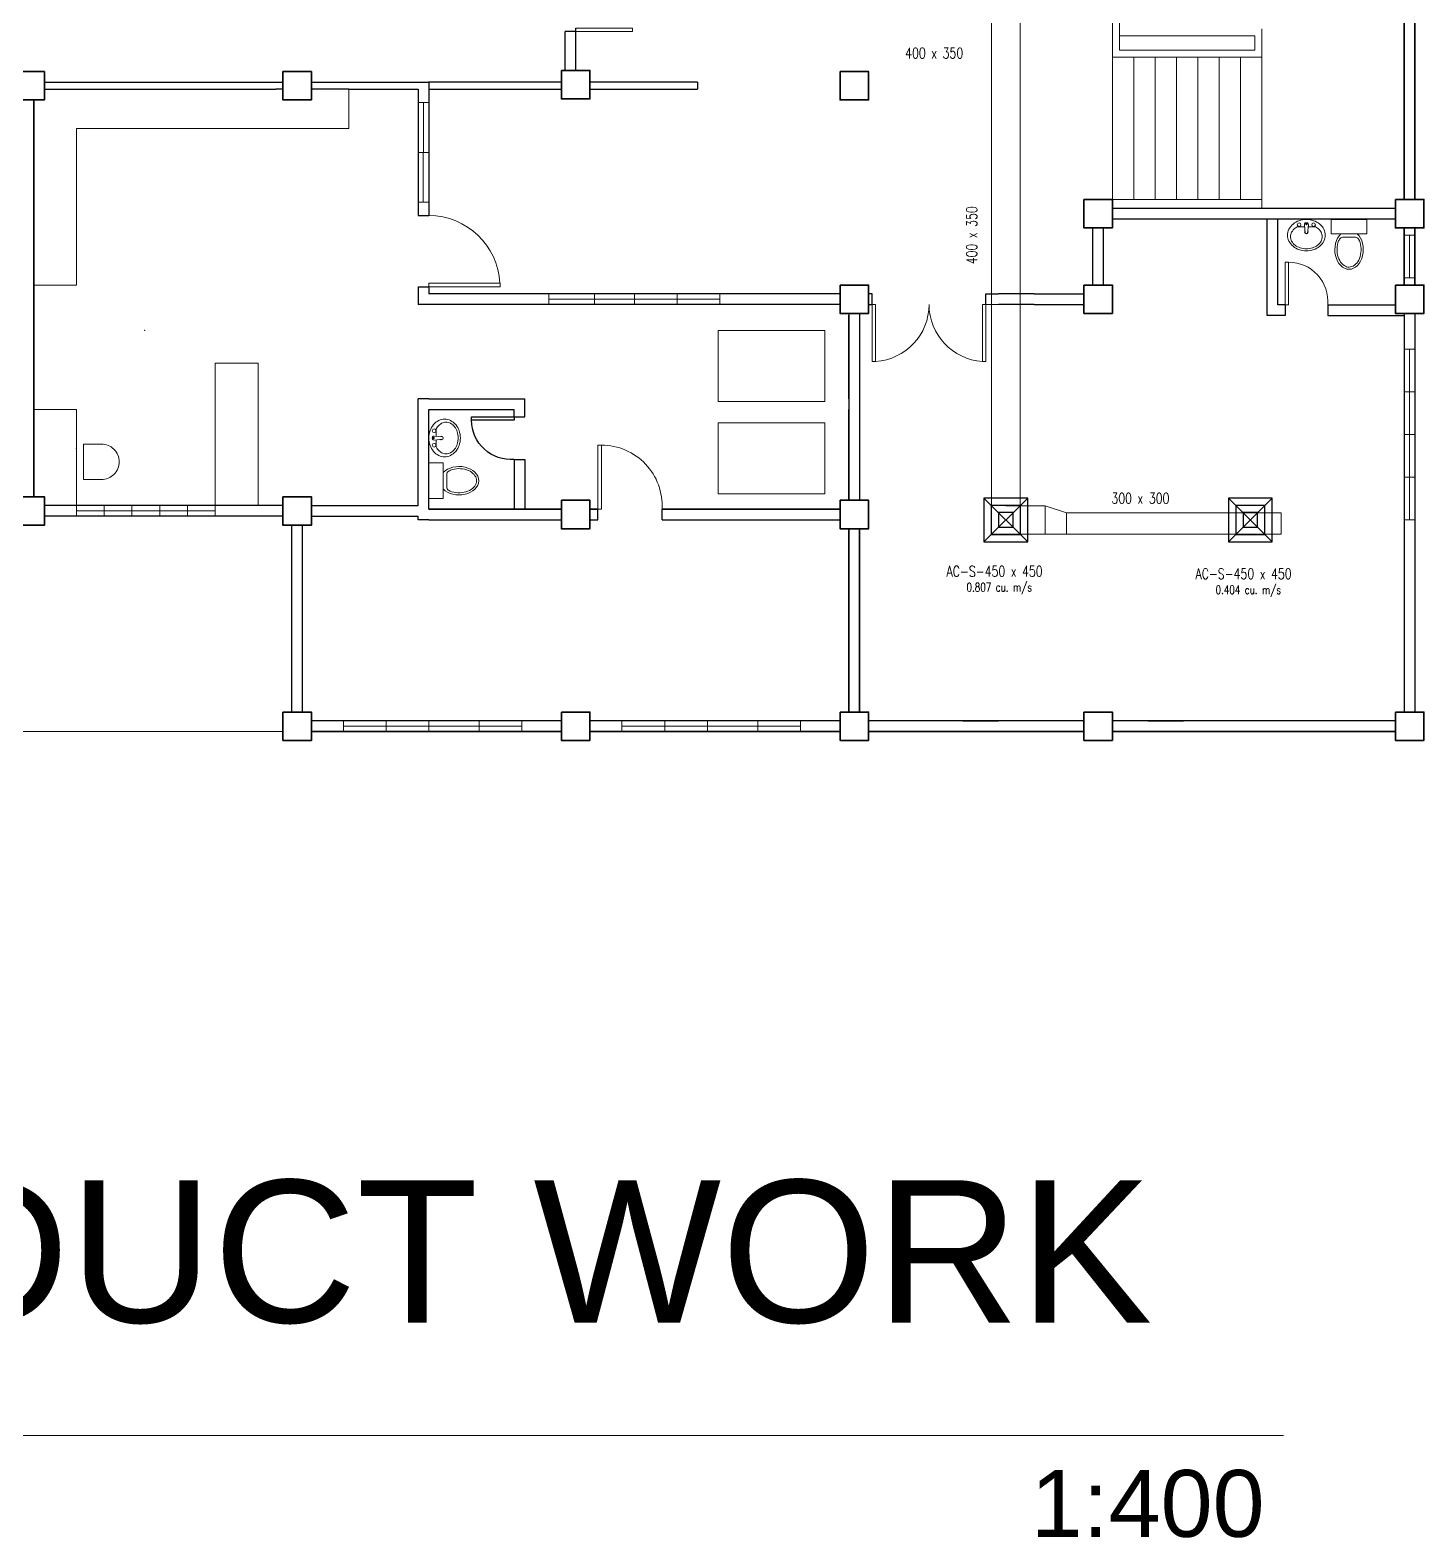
# Model space of a CAD drawing. Header units: millimetres. Extents: x -116 to 421, y 1 to 342.
# Drawn here: x 41.52 to 61.09, y 96.03 to 117.22 of the extents above; entities that cross this region are included whole.
import ezdxf

# ---------------------------------------------------------------- set-up
doc = ezdxf.new("R2010")
doc.units = ezdxf.units.MM
doc.header["$MEASUREMENT"] = 0
doc.layers.add('ahu line', color=7, linetype='Continuous', lineweight=20)
for name, color, linetype in [('diffuser', 7, 'Continuous'), ('ducting label', 7, 'Continuous'), ('Legends', 7, 'Continuous')]:
    doc.layers.add(name, color=color, linetype=linetype)
doc.styles.add('Arch-Dim', font='simplex.shx', dxfattribs={"width": 0.75})
doc.styles.get("Standard").update_dxf_attribs({"font": 'arial.ttf'})

# ---------------------------------------------------------------- blocks, each defined once
blk = doc.blocks.new('door-.60m')
at = {"color": 8, "ltscale": 0.03}
blk.add_lwpolyline([(0, 0), (0.05, 0), (0.05, 0.6), (0, 0.6)], close=True, dxfattribs=at)
blk.add_arc((0.05, 0.048), 0.552, 355.0209, 90, dxfattribs=at)
blk = doc.blocks.new('AC-S-12')
at = {"layer": 'diffuser'}
for p, q in [((-0.15, 0.15), (0.15, -0.15)), ((0.15, 0.15), (-0.15, -0.15)), ((-0.15, 0.15), (-0.15, -0.15)), ((0.15, 0.15), (-0.15, 0.15)), ((0.15, -0.15), (0.15, 0.15)), ((-0.1, 0.1), (-0.1, -0.1)), ((0.1, 0.1), (-0.1, 0.1)), ((-0.05, 0.05), (-0.05, -0.05)), ((0.05, 0.05), (-0.05, 0.05)), ((0.05, -0.05), (0.05, 0.05)), ((0.1, -0.1), (0.1, 0.1)), ((-0.1, -0.1), (0.1, -0.1)), ((-0.05, -0.05), (0.05, -0.05)), ((-0.15, -0.15), (0.15, -0.15))]:
    blk.add_line(p, q, dxfattribs=at)
for points in [[(-0.358, 0.358, 0, 0.0447, 0), (-0.295, 0.295, 0, 0, 0), (-0.15, 0.15, 0, 0, 0)], [(0.358, 0.358, 0, 0.0447, 0), (0.295, 0.295, 0, 0, 0), (0.15, 0.15, 0, 0, 0)], [(-0.358, -0.358, 0, 0.0447, 0), (-0.295, -0.295, 0, 0, 0), (-0.15, -0.15, 0, 0, 0)], [(0.358, -0.358, 0, 0.0447, 0), (0.295, -0.295, 0, 0, 0), (0.15, -0.15, 0, 0, 0)]]:
    blk.add_lwpolyline(points, format="xyseb", dxfattribs=at)
blk = doc.blocks.new('fcu')
at = {"layer": 'diffuser', "color": 7, "xscale": 2.052644456280903, "yscale": 2.052644456280903, "zscale": 2.052644456280903}
blk.add_blockref('AC-S-12', (0, 0), dxfattribs=at)

msp = doc.modelspace()

# ---------------------------------------------------------------- linework, layer by layer
at = {"color": 8, "lineweight": 9}
for p, q in [((56.72, 116.839), (56.72, 119.239)), ((56.82, 116.939), (56.82, 119.239)), ((58.82, 117.139), (58.82, 117.239)), ((58.52, 117.139), (56.82, 117.139)), ((58.52, 117.139), (58.72, 117.139)), ((58.72, 116.939), (58.72, 117.139)), ((58.82, 116.939), (58.82, 117.139)), ((58.52, 116.839), (56.72, 116.839)), ((56.72, 116.839), (56.72, 114.839)), ((58.52, 116.939), (56.82, 116.939)), ((57.02, 116.839), (57.02, 114.839)), ((57.32, 116.839), (57.32, 114.839)), ((57.62, 116.839), (57.62, 114.839)), ((57.92, 116.839), (57.92, 114.839)), ((58.22, 116.839), (58.22, 114.839)), ((58.52, 116.939), (58.72, 116.939)), ((58.52, 116.839), (58.52, 114.839)), ((58.52, 116.839), (58.82, 116.839)), ((58.82, 116.839), (58.82, 116.939)), ((58.82, 116.839), (58.82, 114.839)), ((45.995, 115.837), (45.995, 116.387)), ((47.12, 116.2), (46.972, 116.2)), ((46.972, 116.2), (46.972, 114.8)), ((47.046, 116.2), (47.042, 114.8)), ((47.12, 115.5), (47.12, 116.2)), ((47.12, 115.5), (46.972, 115.5)), ((58.82, 114.839), (56.72, 114.839)), ((56.72, 114.714), (56.72, 114.839)), ((58.82, 114.714), (58.82, 114.839)), ((46.972, 114.8), (47.118, 114.799)), ((59.43, 114.36), (59.417, 114.482)), ((59.459, 114.36), (59.473, 114.482)), ((59.795, 114.558), (59.795, 114.358)), ((60.295, 114.558), (59.795, 114.558)), ((60.295, 114.358), (60.295, 114.558)), ((59.795, 114.358), (60.295, 114.358)), ((59.954, 114.308), (60.135, 114.308)), ((60.97, 114.338), (60.82, 114.338)), ((60.82, 114.338), (60.82, 113.738)), ((60.895, 114.338), (60.895, 113.738)), ((60.97, 114.038), (60.97, 114.338)), ((56.72, 113.637), (56.72, 113.512)), ((60.82, 113.738), (60.97, 113.738)), ((48.807, 113.362), (48.807, 113.512)), ((48.807, 113.512), (51.207, 113.512)), ((51.207, 113.437), (48.807, 113.437)), ((50.007, 113.362), (48.807, 113.362)), ((49.445, 113.362), (49.445, 113.512)), ((50.007, 113.362), (50.007, 113.512)), ((50.007, 113.362), (51.207, 113.362)), ((50.607, 113.362), (50.607, 113.512)), ((51.207, 113.512), (51.207, 113.362)), ((53.17, 113.237), (53.17, 113.212)), ((60.97, 113.237), (60.97, 112.737)), ((60.97, 112.737), (60.82, 112.737)), ((60.82, 112.737), (60.82, 110.337)), ((60.895, 112.737), (60.895, 110.337)), ((60.97, 111.537), (60.97, 112.737)), ((44.72, 112.537), (44.72, 110.537)), ((41.57, 112.262), (41.57, 111.887)), ((60.97, 112.137), (60.82, 112.137)), ((41.57, 111.887), (41.57, 110.662)), ((53.02, 111.512), (53.02, 111.662)), ((47.318, 111.502), (47.196, 111.515)), ((47.318, 111.473), (47.196, 111.459)), ((60.97, 111.537), (60.82, 111.537)), ((60.97, 110.337), (60.97, 111.537)), ((47.12, 111.137), (47.32, 111.137)), ((47.12, 110.637), (47.12, 111.137)), ((47.32, 111.137), (47.32, 110.637)), ((47.37, 110.978), (47.37, 110.797)), ((60.97, 110.937), (60.82, 110.937)), ((47.32, 110.637), (47.12, 110.637)), ((42.17, 110.537), (41.72, 110.537)), ((41.72, 110.387), (42.17, 110.387)), ((42.17, 110.537), (42.17, 110.387)), ((44.12, 110.462), (42.17, 110.462)), ((42.17, 110.387), (44.07, 110.387)), ((42.17, 110.387), (42.56, 110.387)), ((42.56, 110.387), (42.56, 110.537)), ((42.56, 110.537), (42.95, 110.537)), ((42.95, 110.537), (42.95, 110.387)), ((42.95, 110.387), (43.34, 110.387)), ((43.34, 110.387), (43.34, 110.537)), ((43.34, 110.537), (43.73, 110.537)), ((43.73, 110.537), (43.73, 110.387)), ((43.73, 110.387), (44.12, 110.387)), ((44.67, 110.537), (44.07, 110.537)), ((44.07, 110.387), (44.82, 110.387)), ((44.12, 110.387), (44.12, 110.537)), ((60.82, 110.337), (60.97, 110.337)), ((45.92, 107.362), (45.92, 107.512)), ((48.426, 107.437), (45.92, 107.437)), ((46.52, 107.362), (46.52, 107.512)), ((47.12, 107.512), (47.12, 107.362)), ((47.226, 107.512), (48.426, 107.512)), ((47.826, 107.512), (47.826, 107.362)), ((48.426, 107.512), (48.426, 107.362)), ((49.832, 107.362), (49.832, 107.512)), ((52.339, 107.437), (49.832, 107.437)), ((50.432, 107.362), (50.432, 107.512)), ((51.032, 107.512), (51.032, 107.362)), ((51.139, 107.512), (52.339, 107.512)), ((51.739, 107.512), (51.739, 107.362)), ((52.339, 107.512), (52.339, 107.362)), ((53.295, 107.512), (54.02, 107.512)), ((54.02, 107.512), (54.62, 107.512)), ((55.62, 107.512), (55.12, 107.512)), ((55.62, 107.512), (56.32, 107.512)), ((56.72, 107.512), (57.22, 107.512)), ((58.22, 107.512), (57.72, 107.512)), ((58.22, 107.512), (59.22, 107.512)), ((59.22, 107.512), (59.82, 107.512)), ((59.82, 107.512), (60.695, 107.512)), ((45.07, 107.362), (29.745, 107.362)), ((47.12, 107.362), (45.92, 107.362)), ((51.032, 107.362), (49.832, 107.362))]:
    msp.add_line(p, q, dxfattribs=at)
at = {"color": 8, "lineweight": 25}
for p, q in [((60.82, 119.239), (60.82, 114.839)), ((60.97, 119.239), (60.97, 114.839)), ((60.82, 114.839), (60.82, 118.112)), ((60.97, 114.839), (60.97, 118.112)), ((49.032, 116.653), (49.032, 117.197)), ((49.182, 117.197), (49.032, 117.197)), ((49.182, 116.653), (49.182, 117.247)), ((41.72, 116.487), (44.67, 116.487)), ((41.72, 116.387), (44.97, 116.387)), ((44.67, 116.487), (45.07, 116.487)), ((45.07, 116.387), (44.97, 116.387)), ((45.47, 116.487), (46.97, 116.487)), ((45.995, 116.387), (45.47, 116.387)), ((45.995, 116.387), (46.97, 116.387)), ((46.97, 116.487), (47.12, 116.487)), ((46.97, 116.387), (46.97, 114.612)), ((47.12, 116.487), (47.12, 114.612)), ((48.982, 116.487), (47.12, 116.487)), ((47.12, 116.387), (48.982, 116.387)), ((50.895, 116.487), (49.382, 116.487)), ((49.382, 116.387), (50.895, 116.387)), ((50.895, 116.487), (50.895, 116.387)), ((41.57, 116.237), (41.57, 113.262)), ((41.57, 110.662), (41.57, 116.237)), ((41.57, 116.237), (41.57, 110.662)), ((41.57, 114.637), (41.57, 112.537)), ((46.97, 114.612), (47.12, 114.612)), ((60.695, 114.714), (56.72, 114.714)), ((56.445, 113.637), (56.445, 114.439)), ((56.595, 113.637), (56.595, 114.439)), ((60.695, 114.564), (56.72, 114.564)), ((58.895, 113.208), (58.895, 114.558)), ((59.045, 113.358), (59.045, 114.558)), ((60.82, 114.439), (60.82, 113.637)), ((60.82, 113.637), (60.82, 114.439)), ((60.97, 114.439), (60.97, 113.637)), ((60.97, 113.637), (60.97, 114.439)), ((46.97, 113.612), (46.97, 113.512)), ((46.97, 113.612), (47.12, 113.612)), ((47.12, 113.612), (47.12, 113.521)), ((46.97, 113.512), (46.97, 113.362)), ((47.12, 113.362), (46.97, 113.362)), ((47.12, 113.521), (47.12, 113.512)), ((52.895, 113.512), (47.12, 113.512)), ((52.895, 113.362), (47.12, 113.362)), ((53.345, 113.512), (53.295, 113.512)), ((53.295, 113.362), (53.345, 113.362)), ((53.345, 113.362), (53.345, 113.512)), ((54.945, 113.512), (55.12, 113.512)), ((54.945, 113.362), (54.945, 113.512)), ((55.62, 113.512), (55.12, 113.512)), ((55.62, 113.362), (55.12, 113.362)), ((55.62, 113.512), (56.32, 113.512)), ((55.62, 113.362), (56.32, 113.362)), ((53.02, 113.237), (53.02, 111.662)), ((53.02, 112.037), (53.02, 113.212)), ((53.17, 113.237), (53.17, 111.662)), ((53.17, 113.212), (53.17, 110.612)), ((60.82, 113.237), (60.82, 107.637)), ((60.82, 113.237), (60.82, 107.637)), ((60.97, 113.237), (60.97, 107.637)), ((46.97, 110.537), (46.97, 112.037)), ((47.12, 112.037), (46.97, 112.037)), ((47.12, 110.487), (47.12, 111.887)), ((53.02, 110.612), (53.02, 111.887)), ((53.02, 111.662), (53.02, 110.612)), ((53.17, 111.662), (53.17, 110.612)), ((45.07, 110.537), (41.72, 110.537)), ((45.07, 110.387), (41.72, 110.387)), ((45.47, 110.537), (46.97, 110.537)), ((45.47, 110.387), (46.97, 110.387)), ((46.97, 110.337), (46.97, 110.387)), ((47.12, 110.487), (48.982, 110.487)), ((48.982, 110.487), (47.12, 110.487)), ((49.382, 110.487), (49.495, 110.487)), ((49.495, 110.487), (49.382, 110.487)), ((49.495, 110.337), (49.495, 110.487)), ((50.395, 110.487), (51.67, 110.487)), ((50.395, 110.337), (50.395, 110.487)), ((52.895, 110.487), (50.395, 110.487)), ((51.67, 110.487), (52.895, 110.487)), ((45.195, 107.637), (45.195, 110.262)), ((45.345, 107.637), (45.345, 110.262)), ((47.12, 110.337), (46.97, 110.337)), ((47.12, 110.337), (48.982, 110.337)), ((49.382, 110.337), (49.495, 110.337)), ((50.395, 110.337), (52.895, 110.337)), ((53.02, 110.212), (53.02, 107.637)), ((53.02, 107.637), (53.02, 110.212)), ((53.17, 110.212), (53.17, 107.637)), ((53.17, 107.637), (53.17, 110.212)), ((53.02, 109.512), (53.02, 107.637)), ((48.982, 107.512), (45.47, 107.512)), ((48.982, 107.512), (47.12, 107.512)), ((52.895, 107.512), (49.382, 107.512)), ((52.895, 107.512), (49.382, 107.512)), ((56.32, 107.512), (53.295, 107.512)), ((54.62, 107.512), (55.12, 107.512)), ((60.695, 107.512), (56.72, 107.512)), ((57.22, 107.512), (57.72, 107.512)), ((48.982, 107.362), (45.47, 107.362)), ((45.47, 107.362), (48.982, 107.362)), ((48.982, 107.362), (46.97, 107.362)), ((52.895, 107.362), (49.382, 107.362)), ((52.895, 107.362), (49.382, 107.362)), ((49.382, 107.362), (52.895, 107.362)), ((56.32, 107.362), (53.295, 107.362)), ((53.295, 107.362), (56.32, 107.362)), ((60.695, 107.362), (56.72, 107.362)), ((56.72, 107.362), (60.695, 107.362))]:
    msp.add_line(p, q, dxfattribs=at)
at = {"color": 8, "lineweight": 9, "ltscale": 0.4}
for p, q in [((42.17, 115.837), (45.995, 115.837)), ((42.17, 115.837), (42.17, 113.637)), ((41.57, 113.637), (42.17, 113.637)), ((44.12, 110.537), (44.12, 112.537)), ((44.72, 112.537), (44.12, 112.537)), ((41.57, 111.887), (42.17, 111.887)), ((42.17, 111.887), (42.17, 110.537))]:
    msp.add_line(p, q, dxfattribs=at)
at = {"color": 8, "lineweight": 13}
for p, q in [((47.12, 113.662), (47.12, 113.612)), ((48.12, 113.662), (47.12, 113.662)), ((47.12, 113.662), (47.12, 113.612)), ((47.12, 113.612), (48.12, 113.612)), ((48.12, 113.612), (48.12, 113.662)), ((53.345, 113.362), (53.395, 113.362)), ((53.395, 113.362), (53.345, 113.362)), ((53.345, 113.362), (53.345, 112.562)), ((53.395, 112.562), (53.395, 113.362)), ((54.895, 112.562), (54.895, 113.362)), ((54.895, 113.362), (54.945, 113.362)), ((54.895, 113.362), (55.12, 113.362)), ((54.945, 113.362), (54.945, 112.562)), ((53.345, 112.562), (53.395, 112.562)), ((54.945, 112.562), (54.895, 112.562))]:
    msp.add_line(p, q, dxfattribs=at)
at = {"color": 8, "lineweight": 25, "ltscale": 0.4}
for p, q in [((59.145, 113.358), (59.045, 113.358)), ((59.145, 113.358), (59.145, 113.208)), ((59.745, 113.358), (59.745, 113.208)), ((59.745, 113.358), (60.695, 113.358)), ((59.145, 113.208), (58.895, 113.208)), ((59.745, 113.208), (60.82, 113.208)), ((47.12, 112.037), (48.47, 112.037)), ((47.12, 111.887), (48.32, 111.887)), ((47.12, 111.887), (48.32, 111.887)), ((48.32, 111.787), (48.32, 111.887)), ((48.47, 111.787), (48.47, 112.037)), ((48.32, 111.787), (48.47, 111.787)), ((48.32, 111.187), (48.47, 111.187)), ((48.32, 111.187), (48.32, 110.487)), ((48.47, 111.187), (48.47, 110.487))]:
    msp.add_line(p, q, dxfattribs=at)
at = {"color": 0, "linetype": 'ByBlock', "lineweight": 9}
msp.add_line((59.123, 97.473), (14.906, 97.473), dxfattribs=at)
at = {"color": 8, "lineweight": 13, "ltscale": 0.03}
for points in [[(49.182, 117.197), (49.182, 117.247), (49.982, 117.247), (49.982, 117.197)], [(59.145, 113.358), (59.195, 113.358), (59.195, 113.958), (59.145, 113.958)], [(49.495, 110.487), (49.545, 110.487), (49.545, 111.387), (49.495, 111.387)]]:
    msp.add_lwpolyline(points, close=True, dxfattribs=at)
at = {"color": 8, "lineweight": 35}
for points in [[(41.32, 116.637), (41.72, 116.637), (41.72, 116.237), (41.32, 116.237)], [(45.07, 116.637), (45.47, 116.637), (45.47, 116.237), (45.07, 116.237)], [(48.982, 116.653), (49.382, 116.653), (49.382, 116.253), (48.982, 116.253)], [(52.895, 116.637), (53.295, 116.637), (53.295, 116.237), (52.895, 116.237)], [(56.32, 114.839), (56.72, 114.839), (56.72, 114.439), (56.32, 114.439)], [(60.695, 114.839), (61.095, 114.839), (61.095, 114.439), (60.695, 114.439)], [(52.895, 113.637), (53.295, 113.637), (53.295, 113.237), (52.895, 113.237)], [(56.32, 113.637), (56.72, 113.637), (56.72, 113.237), (56.32, 113.237)], [(60.695, 113.637), (61.095, 113.637), (61.095, 113.237), (60.695, 113.237)], [(41.32, 110.662), (41.72, 110.662), (41.72, 110.262), (41.32, 110.262)], [(45.07, 110.662), (45.47, 110.662), (45.47, 110.262), (45.07, 110.262)], [(48.982, 110.612), (49.382, 110.612), (49.382, 110.212), (48.982, 110.212)], [(52.895, 110.612), (53.295, 110.612), (53.295, 110.212), (52.895, 110.212)], [(45.07, 107.637), (45.47, 107.637), (45.47, 107.237), (45.07, 107.237)], [(48.982, 107.637), (49.382, 107.637), (49.382, 107.237), (48.982, 107.237)], [(52.895, 107.637), (53.295, 107.637), (53.295, 107.237), (52.895, 107.237)], [(56.32, 107.637), (56.72, 107.637), (56.72, 107.237), (56.32, 107.237)], [(60.695, 107.637), (61.095, 107.637), (61.095, 107.237), (60.695, 107.237)]]:
    msp.add_lwpolyline(points, close=True, dxfattribs=at)
at = {"color": 8, "lineweight": 9}
for points in [[(46.972, 116.2), (47.118, 116.2), (47.118, 114.799), (46.972, 114.799)], [(60.82, 114.338), (60.97, 114.338), (60.97, 113.738), (60.82, 113.738)], [(51.207, 113.362), (48.807, 113.362), (48.807, 113.512), (51.207, 113.512)], [(48.807, 113.512), (51.207, 113.512), (51.207, 113.362), (48.807, 113.362)], [(60.82, 112.737), (60.97, 112.737), (60.97, 110.337), (60.82, 110.337)], [(42.17, 110.537), (44.12, 110.537), (44.12, 110.387), (42.17, 110.387)], [(45.92, 107.512), (48.426, 107.512), (48.426, 107.362), (45.92, 107.362)], [(49.832, 107.512), (52.339, 107.512), (52.339, 107.362), (49.832, 107.362)]]:
    msp.add_lwpolyline(points, close=True, dxfattribs=at)
for points in [[(59.18, 114.337, 0.11576), (59.199, 114.255, 0.104047), (59.258, 114.181, 0.090875), (59.341, 114.134, 0.083344), (59.445, 114.116, 0.083344), (59.548, 114.134, 0.090875), (59.632, 114.181, 0.104047), (59.691, 114.255, 0.11576), (59.71, 114.337, 0.11576), (59.691, 114.42, 0.104047), (59.632, 114.494, 0.090875), (59.548, 114.541, 0.083344), (59.445, 114.558, 0.083344), (59.341, 114.541, 0.090875), (59.258, 114.494, 0.104047), (59.199, 114.42, 0.11576)], [(47.341, 111.752, -0.11576), (47.423, 111.733, -0.104047), (47.497, 111.675, -0.090875), (47.545, 111.591, -0.083344), (47.562, 111.487, -0.083344), (47.545, 111.384, -0.090875), (47.497, 111.3, -0.104047), (47.423, 111.242, -0.11576), (47.341, 111.222, -0.11576), (47.258, 111.242, -0.104047), (47.185, 111.3, -0.090875), (47.137, 111.384, -0.083344), (47.12, 111.487, -0.083344), (47.137, 111.591, -0.090875), (47.185, 111.675, -0.104047), (47.258, 111.733, -0.11576)]]:
    msp.add_lwpolyline(points, format="xyb", close=True, dxfattribs=at)
for points in [[(59.222, 114.316, 0.124838), (59.238, 114.254, 0.105788), (59.288, 114.196, 0.086697), (59.357, 114.16, 0.076776), (59.445, 114.146, 0.076776), (59.532, 114.16, 0.086697), (59.602, 114.196, 0.105788), (59.652, 114.254, 0.124838), (59.667, 114.316, 0.124838), (59.652, 114.379, 0.105788), (59.602, 114.437, 0.040067), (59.571, 114.456), (59.469, 114.456, 0.040067)], [(59.421, 114.456), (59.318, 114.456, 0.040067), (59.288, 114.437, 0.105788), (59.238, 114.379, 0.124838), (59.222, 114.316, 0.124838)], [(47.362, 111.71, -0.124838), (47.424, 111.694, -0.105788), (47.482, 111.645, -0.086697), (47.518, 111.575, -0.076776), (47.532, 111.487, -0.076776), (47.518, 111.4, -0.086697), (47.482, 111.33, -0.105788), (47.424, 111.281, -0.124838), (47.362, 111.265, -0.124838), (47.299, 111.281, -0.105788), (47.242, 111.33, -0.040067), (47.222, 111.361), (47.222, 111.463, -0.040067)], [(47.222, 111.512), (47.222, 111.614, -0.040067), (47.242, 111.645, -0.105788), (47.299, 111.694, -0.124838), (47.362, 111.71, -0.124838)]]:
    msp.add_lwpolyline(points, format="xyb", dxfattribs=at)
at = {"color": 8, "lineweight": 9, "ltscale": 1000}
for points in [[(52.682, 111.998), (51.182, 111.998), (51.182, 112.998), (52.682, 112.998)], [(52.682, 111.701), (51.182, 111.701), (51.182, 110.701), (52.682, 110.701)]]:
    msp.add_lwpolyline(points, close=True, dxfattribs=at)
at = {"color": 8, "lineweight": 9, "ltscale": 0.6}
msp.add_lwpolyline([(42.52, 110.903), (42.27, 110.903), (42.27, 111.403), (42.52, 111.403, -0.414214), (42.77, 111.153, -0.414214)], format="xyb", close=True, dxfattribs=at)
at = {"color": 8, "lineweight": 9}
for centre, radius in [((59.343, 114.485), 0.0255), ((59.445, 114.492), 0.0095), ((59.546, 114.485), 0.0255), ((47.193, 111.589), 0.0255), ((47.186, 111.487), 0.0095), ((47.193, 111.386), 0.0255)]:
    msp.add_circle(centre, radius, dxfattribs=at)
at = {"color": 8, "lineweight": 13}
for centre, radius, start, end in [((47.12, 113.612), 1, 2.866, 90), ((53.345, 113.362), 0.8, 273.5833, 0), ((54.945, 113.362), 0.8, 180, 266.4167)]:
    msp.add_arc(centre, radius, start, end, dxfattribs=at)
at = {"color": 8, "lineweight": 9}
for centre, radius, start, end in [((59.445, 114.485), 0.028, 353.7545, 186.2455), ((59.445, 114.383), 0.025, 138.7978, 233.6932), ((59.445, 114.383), 0.025, 306.3068, 41.2022), ((59.445, 114.454), 0.0948, 261.2026, 278.7974), ((59.445, 114.383), 0.025, 251.3793, 288.6207), ((59.954, 114.258), 0.05, 90, 151.8499), ((60.135, 114.258), 0.05, 28.0084, 90), ((47.193, 111.487), 0.028, 83.7545, 276.2455), ((47.295, 111.487), 0.025, 36.3068, 131.2022), ((47.295, 111.487), 0.025, 228.7978, 323.6932), ((47.224, 111.487), 0.0948, 351.2026, 8.7974), ((47.295, 111.487), 0.025, 341.3793, 18.6207), ((47.42, 110.978), 0.05, 118.1501, 180), ((47.42, 110.797), 0.05, 180, 241.9916)]:
    msp.add_arc(centre, radius, start, end, dxfattribs=at)
at = {"color": 8, "lineweight": 13, "ltscale": 0.03}
for centre, radius, start in [((59.195, 113.406), 0.552, 355.0209), ((49.545, 110.536), 0.851, 356.7268)]:
    msp.add_arc(centre, radius, start, 90, dxfattribs=at)
at = {"color": 8, "lineweight": 9}
msp.add_ellipse((60.045, 114.133), major_axis=(0, 0.275), ratio=0.727273, start_param=0.612555, end_param=5.670631, dxfattribs=at)
at = {"color": 8, "lineweight": 9, "extrusion": (0, 0, -1)}
msp.add_ellipse((47.545, 110.887), major_axis=(-0.275, 0), ratio=0.727273, start_param=0.612555, end_param=5.670631, dxfattribs=at)
at = {"color": 8, "lineweight": 9}
for points in [[(59.91, 114.282), (59.901, 114.266), (59.894, 114.247), (59.867, 114.156), (59.872, 114.069), (59.93, 113.937), (59.98, 113.896), (60.078, 113.883), (60.13, 113.909), (60.204, 114.02), (60.222, 114.104), (60.207, 114.217), (60.195, 114.252), (60.179, 114.282)], [(47.396, 111.022), (47.413, 111.031), (47.431, 111.038), (47.522, 111.065), (47.609, 111.06), (47.741, 111.002), (47.782, 110.952), (47.796, 110.854), (47.77, 110.802), (47.658, 110.728), (47.575, 110.71), (47.461, 110.726), (47.426, 110.737), (47.396, 110.753)]]:
    msp.add_open_spline(points, degree=3, knots=[0.937253, 0.937253, 0.937253, 0.937253, 1.185372, 1.185372, 2.113864, 2.113864, 3.042356, 3.042356, 3.970847, 3.970847, 4.899339, 4.899339, 5.346062, 5.346062, 5.346062, 5.346062], dxfattribs=at)
at = {"color": 8, "lineweight": 9, "ltscale": 0.3}
msp.add_point((43.13, 113.002), dxfattribs=at)
at = {"color": 8, "lineweight": 9}
msp.add_point((42.17, 111.337), dxfattribs=at)
at = {"layer": 'ahu line', "linetype": 'Continuous'}
for p, q in [((55.023, 110.136), (55.023, 117.362)), ((55.423, 110.123), (55.423, 117.362)), ((55.223, 110.536), (55.775, 110.536)), ((55.775, 110.536), (55.775, 110.136)), ((55.775, 110.536), (56.075, 110.436)), ((56.075, 110.436), (59.092, 110.436)), ((56.075, 110.436), (56.075, 110.136)), ((59.092, 110.436), (59.092, 110.136)), ((55.023, 110.136), (59.092, 110.136))]:
    msp.add_line(p, q, dxfattribs=at)

# ---------------------------------------------------------------- block references
at = {"color": 8, "lineweight": 9, "ltscale": 0.4, "xscale": -1, "rotation": 90}
msp.add_blockref('door-.60m', (48.32, 111.787), dxfattribs=at)
at = {"layer": 'Legends', "linetype": 'Continuous', "lineweight": 25}
for p in [(55.223, 110.336), (58.658, 110.336)]:
    msp.add_blockref('fcu', p, dxfattribs=at)

# ---------------------------------------------------------------- texts
at = {"color": 0, "linetype": 'ByBlock', "lineweight": 9}
for s, height, p in [('SECOND FLOOR DUCT WORK', 2, (16.925, 99.059)), ('SCALE                                                                                                  1:400', 0.939481, (15.54, 96.047))]:
    msp.add_text(s, height=height, dxfattribs=at).set_placement(p)
at = {"layer": 'ducting label', "color": 3, "linetype": 'Continuous', "lineweight": 25, "attachment_point": 1, "style": 'Arch-Dim'}
for s, width, insert, char_height in [('\\A1;400 x 350', 1.19515, (53.81, 116.971), 0.15), ('\\A1;300 x 300', 1.19515, (56.707, 110.715), 0.15), ('\\A1;AC-S-450 x 450', 1.719, (54.391, 109.69), 0.15), ('\\A1;AC-S-450 x 450', 1.719, (57.888, 109.654), 0.15), ('\\A1;0.807 cu. m/s', 1.719, (54.672, 109.451), 0.12), ('\\A1;0.404 cu. m/s', 1.719, (58.17, 109.415), 0.12)]:
    msp.add_mtext_dynamic_manual_height_columns(s, width=width, gutter_width=1.011, heights=[0], dxfattribs=dict(at, insert=insert, char_height=char_height))
at = {"layer": 'ducting label', "color": 3, "linetype": 'Continuous', "lineweight": 25, "insert": (54.67, 113.929), "char_height": 0.15, "attachment_point": 1, "rotation": 90, "style": 'Arch-Dim'}
msp.add_mtext_dynamic_manual_height_columns('\\A1;400 x 350', width=1.19515, gutter_width=1.011, heights=[0], dxfattribs=at)

doc.saveas('drawing.dxf')
